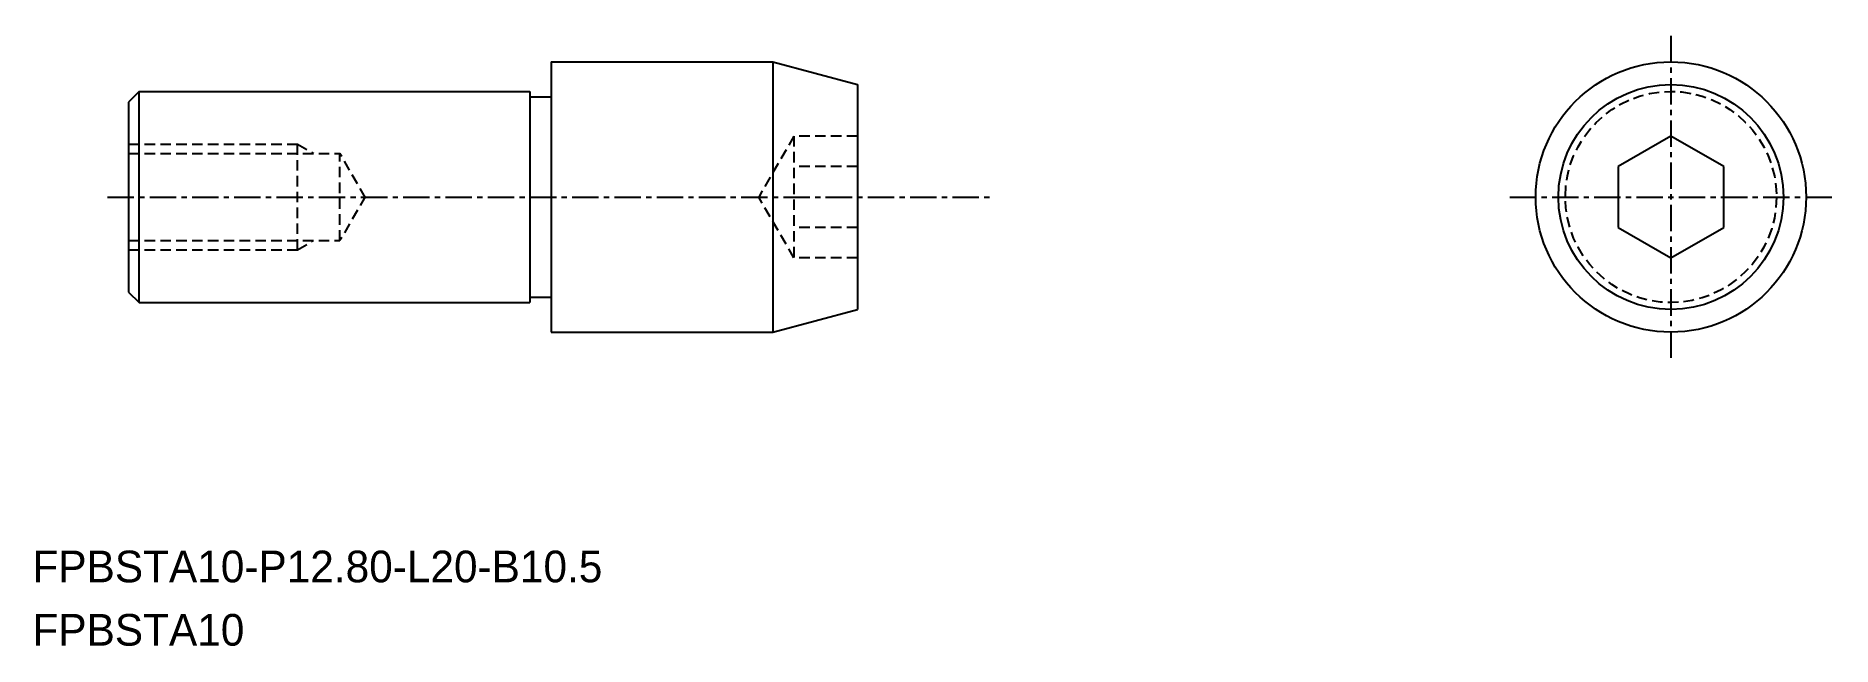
# Model space of a CAD drawing. Extents: x -1606 to -1403, y -600 to -373.
# Drawn here: x -1606 to -1520.9, y -600 to -571.1 of the extents above.
import ezdxf

# ---------------------------------------------------------------- set-up
doc = ezdxf.new("R2010")
doc.units = 0
doc.linetypes.add('CENTER', pattern=[2, 1.25, -0.25, 0.25, -0.25])
doc.linetypes.add('DASHED', pattern=[0.75, 0.5, -0.25])
doc.layers.get('0').update_dxf_attribs({"linetype": 'CONTINUOUS'})
doc.layers.add('CENTER', color=1, linetype='CENTER')

msp = doc.modelspace()

# ---------------------------------------------------------------- linework, layer by layer
at = {"color": 7, "linetype": 'CONTINUOUS'}
for p, q in [((-1581.597, -572.298), (-1581.597, -585.098)), ((-1581.597, -572.298), (-1571.097, -572.298)), ((-1571.097, -572.298), (-1567.097, -573.369)), ((-1601.097, -573.698), (-1601.597, -574.198)), ((-1601.097, -583.698), (-1601.097, -573.698)), ((-1601.097, -573.698), (-1582.597, -573.698)), ((-1582.597, -573.698), (-1582.597, -583.698)), ((-1582.597, -573.948), (-1581.597, -573.948)), ((-1567.097, -573.369), (-1567.097, -584.026)), ((-1601.597, -574.198), (-1601.597, -583.198)), ((-1528.578, -575.811), (-1531.078, -577.254)), ((-1526.078, -577.254), (-1528.578, -575.811)), ((-1531.078, -577.254), (-1531.078, -580.141)), ((-1526.078, -580.141), (-1526.078, -577.254)), ((-1531.078, -580.141), (-1528.578, -581.584)), ((-1528.578, -581.584), (-1526.078, -580.141)), ((-1601.597, -583.198), (-1601.097, -583.698)), ((-1601.097, -583.698), (-1582.597, -583.698)), ((-1582.597, -583.448), (-1581.597, -583.448)), ((-1571.097, -585.098), (-1567.097, -584.026)), ((-1581.597, -585.098), (-1571.097, -585.098))]:
    msp.add_line(p, q, dxfattribs=at)
at = {"linetype": 'CONTINUOUS'}
msp.add_line((-1571.097, -572.298), (-1571.097, -585.098), dxfattribs=at)
at = {"color": 3, "linetype": 'DASHED'}
for p, q in [((-1601.597, -576.198), (-1593.597, -576.198)), ((-1593.597, -576.198), (-1592.848, -576.631)), ((-1593.597, -581.198), (-1593.597, -576.198)), ((-1570.097, -575.811), (-1571.764, -578.698)), ((-1567.097, -575.811), (-1570.097, -575.811)), ((-1570.097, -575.811), (-1570.097, -581.584)), ((-1601.597, -576.631), (-1591.597, -576.631)), ((-1590.385, -578.731), (-1591.597, -576.631)), ((-1591.597, -580.765), (-1591.597, -576.631)), ((-1567.097, -577.254), (-1570.097, -577.254)), ((-1590.385, -578.665), (-1591.597, -580.765)), ((-1570.097, -581.584), (-1571.764, -578.698)), ((-1601.597, -580.765), (-1591.597, -580.765)), ((-1593.597, -581.198), (-1592.848, -580.765)), ((-1567.097, -580.141), (-1570.097, -580.141)), ((-1601.597, -581.198), (-1593.597, -581.198)), ((-1567.097, -581.584), (-1570.097, -581.584))]:
    msp.add_line(p, q, dxfattribs=at)
at = {"linetype": 'CONTINUOUS'}
for radius in [6.4, 5.328]:
    msp.add_circle((-1528.578, -578.698), radius, dxfattribs=at)
at = {"color": 3, "linetype": 'DASHED'}
msp.add_circle((-1528.578, -578.698), 5, dxfattribs=at)
at = {"color": 7, "linetype": 'CONTINUOUS'}
msp.add_point((-1601.597, -578.698), dxfattribs=at)
at = {"layer": 'CENTER', "color": 1, "linetype": 'CENTER'}
for p, q in [((-1528.578, -571.068), (-1528.578, -586.328)), ((-1602.597, -578.698), (-1560.79, -578.698)), ((-1536.208, -578.698), (-1520.948, -578.698))]:
    msp.add_line(p, q, dxfattribs=at)

# ---------------------------------------------------------------- texts
for s, p in [('FPBSTA10-P12.80-L20-B10.5', (-1606.152, -596.947)), ('FPBSTA10', (-1606.152, -599.947))]:
    msp.add_text(s, height=1.5).set_placement(p)

doc.saveas('drawing.dxf')
